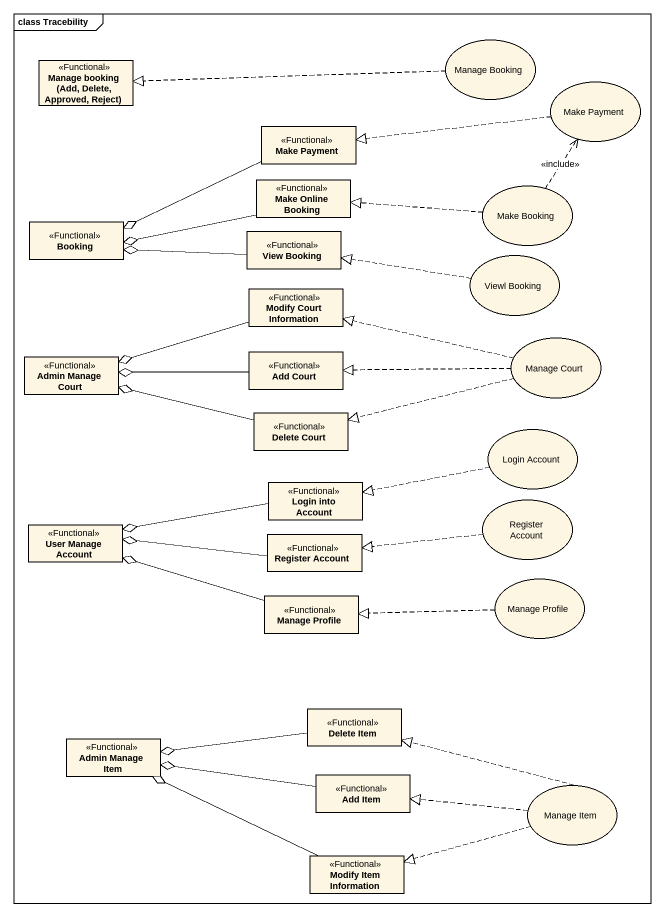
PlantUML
@startuml
mainframe class Tracebility
allowmixing
hide circle
hide empty members
usecase "Manage Booking" as Manage_Booking
class "Manage booking (Add, Delete, Approved, Reject)" as Manage_booking_Add_Delete <<Functional>>
usecase "Make Payment" as Make_Payment
class "Make Payment" as Make_Payment_2 <<Functional>>
class "Make Online Booking" as Make_Online_Booking <<Functional>>
usecase "Make Booking" as Make_Booking
class Booking <<Functional>>
class "View Booking" as View_Booking <<Functional>>
usecase "Viewl Booking" as Viewl_Booking
class "Modify Court Information" as Modify_Court_Information <<Functional>>
class "Admin Manage Court" as Admin_Manage_Court <<Functional>>
class "Add Court" as Add_Court <<Functional>>
usecase "Manage Court" as Manage_Court
class "Delete Court" as Delete_Court <<Functional>>
usecase "Login Account" as Login_Account
class "Login into Account" as Login_into_Account <<Functional>>
usecase "Register Account" as Register_Account
class "User Manage Account" as User_Manage_Account <<Functional>>
class "Register Account" as Register_Account_2 <<Functional>>
usecase "Manage Profile" as Manage_Profile
class "Manage Profile" as Manage_Profile_2 <<Functional>>
class "Delete Item" as Delete_Item <<Functional>>
class "Admin Manage Item" as Admin_Manage_Item <<Functional>>
class "Add Item" as Add_Item <<Functional>>
usecase "Manage Item" as Manage_Item
class "Modify Item Information" as Modify_Item_Information <<Functional>>
Manage_Booking .left.|> Manage_booking_Add_Delete
Make_Payment .left.|> Make_Payment_2
Make_Payment_2 -left-o Booking
Make_Online_Booking -left-o Booking
Make_Booking .up.> Make_Payment : <<include>>
Make_Booking .left.|> Make_Online_Booking
View_Booking -left-o Booking
Viewl_Booking .left.|> View_Booking
Modify_Court_Information -left-o Admin_Manage_Court
Add_Court -left-o Admin_Manage_Court
Manage_Court .left.|> Modify_Court_Information
Manage_Court .left.|> Add_Court
Manage_Court .left.|> Delete_Court
Delete_Court -left-o Admin_Manage_Court
Login_Account .left.|> Login_into_Account
Login_into_Account -left-o User_Manage_Account
Register_Account .left.|> Register_Account_2
Register_Account_2 -left-o User_Manage_Account
Manage_Profile .left.|> Manage_Profile_2
Manage_Profile_2 -left-o User_Manage_Account
Delete_Item -left-o Admin_Manage_Item
Add_Item -left-o Admin_Manage_Item
Manage_Item .left.|> Delete_Item
Manage_Item .left.|> Add_Item
Manage_Item .left.|> Modify_Item_Information
Modify_Item_Information -left-o Admin_Manage_Item
@enduml
